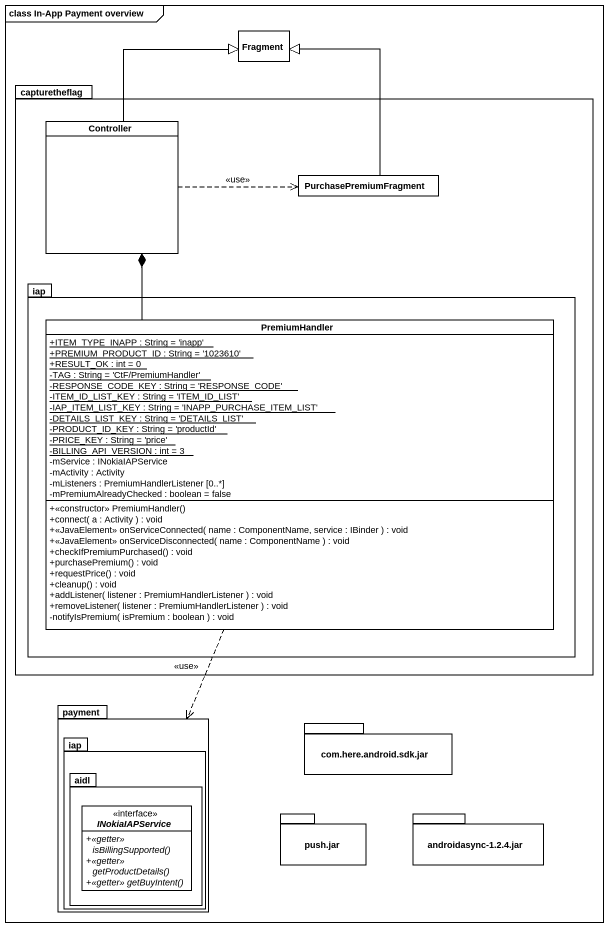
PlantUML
@startuml
mainframe class In-App Payment overview
hide circle
hide empty members
skinparam classAttributeIconSize 0
class Fragment
package capturetheflag {
  class Controller
  class PurchasePremiumFragment
  package iap {
    class PremiumHandler {
      {static} +ITEM_TYPE_INAPP : String = 'inapp'
      {static} +PREMIUM_PRODUCT_ID : String = '1023610'
      {static} +RESULT_OK : int = 0
      {static} -TAG : String = 'CtF/PremiumHandler'
      {static} -RESPONSE_CODE_KEY : String = 'RESPONSE_CODE'
      {static} -ITEM_ID_LIST_KEY : String = 'ITEM_ID_LIST'
      {static} -IAP_ITEM_LIST_KEY : String = 'INAPP_PURCHASE_ITEM_LIST'
      {static} -DETAILS_LIST_KEY : String = 'DETAILS_LIST'
      {static} -PRODUCT_ID_KEY : String = 'productId'
      {static} -PRICE_KEY : String = 'price'
      {static} -BILLING_API_VERSION : int = 3
      -mService : INokiaIAPService
      -mActivity : Activity
      -mListeners : PremiumHandlerListener [0..*]
      -mPremiumAlreadyChecked : boolean = false
      +<<constructor>> PremiumHandler()
      +connect( a : Activity ) : void
      +<<JavaElement>> onServiceConnected( name : ComponentName, service : IBinder ) : void
      +<<JavaElement>> onServiceDisconnected( name : ComponentName ) : void
      +checkIfPremiumPurchased() : void
      +purchasePremium() : void
      +requestPrice() : void
      +cleanup() : void
      +addListener( listener : PremiumHandlerListener ) : void
      +removeListener( listener : PremiumHandlerListener ) : void
      -notifyIsPremium( isPremium : boolean ) : void
    }
  }
}
package payment {
  package "iap" as iap_2 {
    package aidl {
      interface INokiaIAPService {
        {abstract} +<<getter>> isBillingSupported()
        {abstract} +<<getter>> getProductDetails()
        {abstract} +<<getter>> getBuyIntent()
      }
    }
  }
}
package "com.here.android.sdk.jar" as com_here_android_sdk_jar {
}
package "push.jar" as push_jar {
}
package "androidasync-1.2.4.jar" as androidasync_1_2_4_jar {
}
Controller -up-|> Fragment
Controller .right.> PurchasePremiumFragment : <<use>>
Controller *-- PremiumHandler
PurchasePremiumFragment -up-|> Fragment
PremiumHandler ..> payment : <<use>>
@enduml
